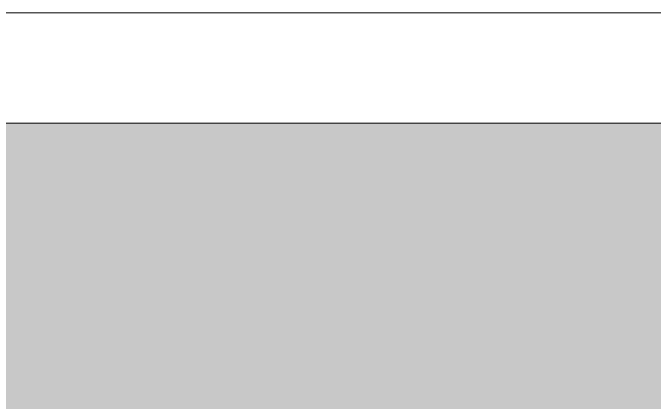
# Model space of a CAD drawing. Header units: inches. Extents: x -54880 to -186, y -132 to 853.
# Drawn here: x -25652.63 to -25633.02, y 269.47 to 281.37 of the extents above; entities that cross this region are included whole.
import ezdxf

# ---------------------------------------------------------------- set-up
doc = ezdxf.new("R2010")
doc.units = ezdxf.units.IN
doc.header["$MEASUREMENT"] = 0
doc.layers.add('M-HVAC-DUCT', color=70, linetype='Continuous', lineweight=9)
doc.layers.add('Q-SPCQ', color=91, linetype='Continuous', lineweight=9)

# ---------------------------------------------------------------- blocks, each defined once
blk = doc.blocks.new('Basketball_Backstop-Performance_Sports_Systems-3103-Ceiling_Hung - 27_-0_ to 27_-11 7_8_-652462-Section 13')
at = {"layer": 'Q-SPCQ'}
blk.add_line((-25625.486, 281.375), (-25664.812, 281.375), dxfattribs=at)

msp = doc.modelspace()

# ---------------------------------------------------------------- hatches: boundary and pattern name
at = {"layer": 'M-HVAC-DUCT'}
h = msp.add_hatch(color=256, dxfattribs=at)
h.paths.add_polyline_path([(-25804.35718, 264), (-25799.97942, 264), (-25804.35718, 270.01844), (-25804.35718, 266.43107)], flags=0)
h.paths.add_polyline_path([(-25672.79543, 264), (-25661.21675, 264), (-25665.68151, 278), (-25670.69491, 278), (-25689.22025, 264)], flags=0)
h.paths.add_polyline_path([(-25657.94548, 264), (-25625.48642, 264), (-25625.48642, 278), (-25662.41025, 278), (-25658.6402, 266.1784)], flags=0)
h.paths.add_polyline_path([(-25689.6349, 264), (-25671.10956, 278), (-25804.35718, 278), (-25804.35718, 270.54969), (-25799.59299, 264), (-25690.07506, 264)], flags=0)
h.paths.add_polyline_path([(-24402.35718, 264), (-24402.35718, 278), (-24675.58089, 277.95855), (-24682.85229, 264), (-24428.66243, 264)], flags=0)
h.paths.add_polyline_path([(-25618.86142, 264), (-25586.39731, 264.01585), (-25581.9376, 278), (-25618.86142, 278), (-25618.86142, 266.10942)], flags=0)
h.paths.add_polyline_path([(-25577.73587, 264), (-24995.64935, 264), (-25000.11412, 278), (-25578.66633, 278), (-25583.1311, 264), (-25580.5816, 264)], flags=0)
h.paths.add_polyline_path([(-24992.37809, 264), (-24959.91903, 264), (-24959.91903, 278), (-24996.84286, 278), (-24992.70455, 265.02367)], flags=0)
h.paths.add_polyline_path([(-24953.29403, 264), (-24920.83497, 264), (-24916.3702, 278), (-24953.29403, 277.91642), (-24953.29403, 264.95533)], flags=0)
h.paths.add_polyline_path([(-24917.56371, 264), (-24889.5602, 264), (-24908.08554, 278), (-24913.12365, 277.92251), (-24917.27896, 264.89288)], flags=0)
h.paths.add_polyline_path([(-24684.96644, 264), (-24677.67345, 278), (-24755.39819, 277.94644), (-24755.79649, 264), (-24705.13643, 264)], flags=0)
h.paths.add_polyline_path([(-24889.14555, 264), (-24779.18746, 264), (-24769.48372, 277.34047), (-24769.79785, 277.68934), (-24770.07634, 278), (-24907.56947, 277.92336), (-24890.26505, 264.84603)], flags=0)
h.paths.add_polyline_path([(-24778.80103, 264), (-24763.07773, 264), (-24763.07773, 278), (-24766.59578, 277.92271), (-24766.77002, 277.62314), (-24767.32773, 277.1262), (-24768.11347, 276.89498), (-24768.59114, 276.91791), (-24769.01523, 277.04701), (-24769.25315, 277.1262), (-24778.32682, 264.65193)], flags=0)

# ---------------------------------------------------------------- linework, layer by layer
msp.add_line((-25625.48412, 278), (-25662.41025, 278), dxfattribs=at)

# ---------------------------------------------------------------- block references
at = {"layer": 'Q-SPCQ'}
msp.add_blockref('Basketball_Backstop-Performance_Sports_Systems-3103-Ceiling_Hung - 27_-0_ to 27_-11 7_8_-652462-Section 13', (0, 0), dxfattribs=at)

doc.saveas('drawing.dxf')
